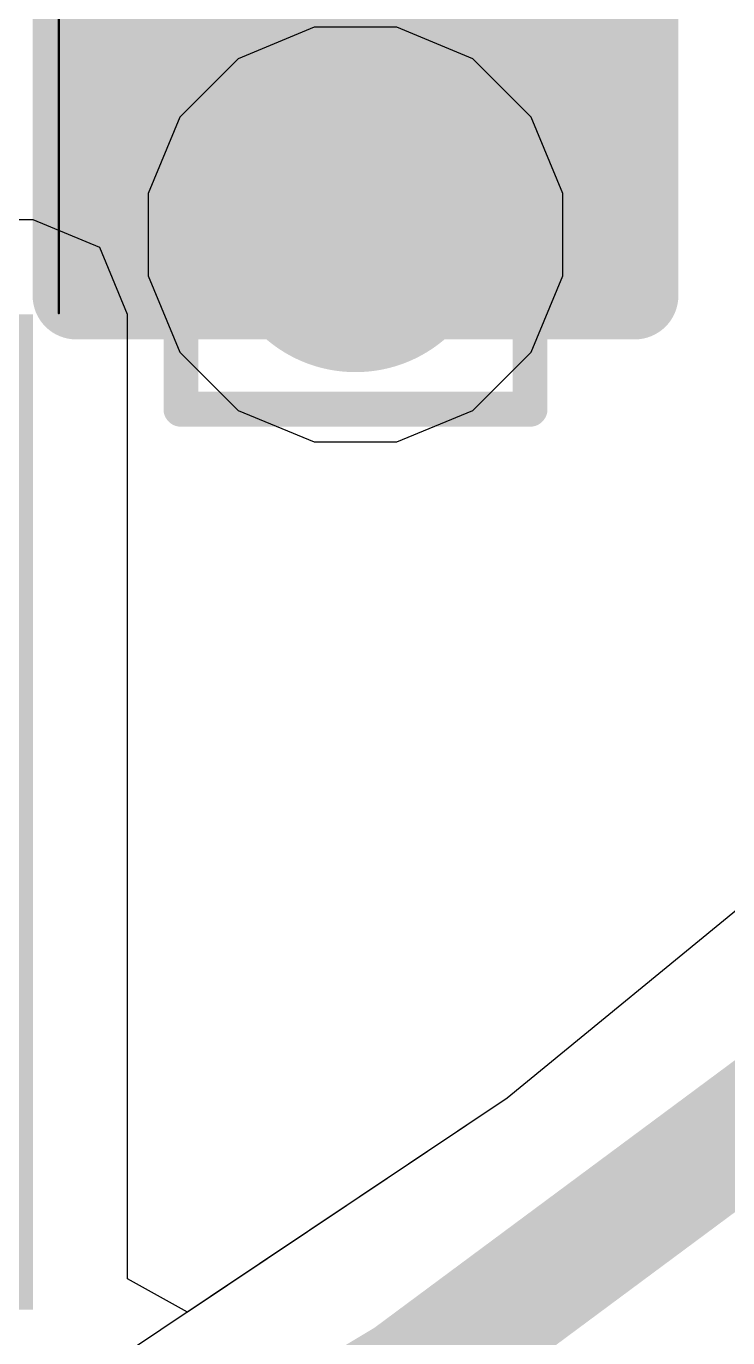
# Model space of a CAD drawing. Header units: inches. Extents: x -6 to 283, y -12 to 154.
# Drawn here: x 78.926 to 79.947, y -10.349 to -8.441 of the extents above; entities that cross this region are included whole.
import ezdxf

# ---------------------------------------------------------------- set-up
doc = ezdxf.new("R2010")
doc.units = ezdxf.units.IN
for name, color, linetype in [('Board Outline', 216, 'Continuous'), ('Bottom Layer', 5, 'Continuous'), ('Bottom Overlay', 54, 'Continuous'), ('Bottom Paste', 16, 'Continuous'), ('Bottom Solder', 6, 'Continuous'), ('Drill Drawing', 1, 'Continuous'), ('GND-1', 16, 'Continuous'), ('GND-2', 90, 'Continuous'), ('GND-3', 216, 'Continuous'), ('GND-4', 54, 'Continuous'), ('PWR-1', 156, 'Continuous'), ('PWR-2', 130, 'Continuous'), ('Signal L1', 76, 'Continuous'), ('Signal L2', 6, 'Continuous'), ('Top Layer', 1, 'Continuous'), ('Via Holes', 16, 'Continuous')]:
    doc.layers.add(name, color=color, linetype=linetype)

# ---------------------------------------------------------------- blocks, each defined once
blk = doc.blocks.new('R___0402_B_102')
at = {"layer": 'Bottom Layer'}
for points in [[(-0.2413, 0.3175), (-0.2412999999999999, -0.3175), (-0.6985, -0.3175), (-0.6985, 0.3175)], [(0.6985, 0.3175), (0.6985, -0.3175), (0.2413, -0.3175), (0.2412999999999999, 0.3175)]]:
    blk.add_hatch(color=5, dxfattribs=at).paths.add_polyline_path(points)
at = {"layer": 'Bottom Paste'}
for points in [[(-0.2413, 0.3175), (-0.2412999999999999, -0.3175), (-0.6985, -0.3175), (-0.6985, 0.3175)], [(0.6985, 0.3175), (0.6985, -0.3175), (0.2413, -0.3175), (0.2412999999999999, 0.3175)]]:
    blk.add_hatch(color=16, dxfattribs=at).paths.add_polyline_path(points)
at = {"layer": 'Bottom Solder'}
for points in [[(-0.18629884, 0.37250116), (-0.1862988399999999, -0.37250116), (-0.75350116, -0.37250116), (-0.75350116, 0.37250116)], [(0.75350116, 0.37250116), (0.75350116, -0.37250116), (0.18629884, -0.37250116), (0.1862988399999999, 0.37250116)]]:
    blk.add_hatch(color=6, dxfattribs=at).paths.add_polyline_path(points)
at = {"layer": 'Bottom Overlay'}
for points in [[(-0.7874, 0.4064, 0.127, 0.127, 0), (0.7874, 0.4064, 0.127, 0.127, 0)], [(-0.7874, 0.4064, 0.127, 0.127, 0), (-0.7874, -0.4064, 0.127, 0.127, 0)], [(0.7874, 0.4064, 0.127, 0.127, 0), (0.7874, -0.4064, 0.127, 0.127, 0)], [(-0.8128, 0.4318, 0.0032258, 0.0032258, 0), (0.8128, 0.4318, 0.0032258, 0.0032258, 0)], [(-0.7874, -0.4064, 0.127, 0.127, 0), (0.7874, -0.4064, 0.127, 0.127, 0)]]:
    blk.add_lwpolyline(points, format="xyseb", dxfattribs=at)
for points in [[(-0.8191499999999999, 0.4064, 0.0635, 0.0635, 1), (-0.7556499999999999, 0.4064, 0.0635, 0.0635, 1)], [(-0.8191499999999999, 0.4064, 0.0635, 0.0635, 1), (-0.7556499999999999, 0.4064, 0.0635, 0.0635, 1)], [(0.7556499999999999, 0.4064, 0.0635, 0.0635, 1), (0.8191499999999999, 0.4064, 0.0635, 0.0635, 1)], [(0.7556499999999999, 0.4064, 0.0635, 0.0635, 1), (0.8191499999999999, 0.4064, 0.0635, 0.0635, 1)], [(-0.81360518, 0.4318, 0.0016129, 0.0016129, 1), (-0.8119948199999999, 0.4318, 0.0016129, 0.0016129, 1)], [(0.8119948199999999, 0.4318, 0.0016129, 0.0016129, 1), (0.81360518, 0.4318, 0.0016129, 0.0016129, 1)], [(-0.8191499999999999, -0.4064, 0.0635, 0.0635, 1), (-0.7556499999999999, -0.4064, 0.0635, 0.0635, 1)], [(-0.8191499999999999, -0.4064, 0.0635, 0.0635, 1), (-0.7556499999999999, -0.4064, 0.0635, 0.0635, 1)], [(0.7556499999999999, -0.4064, 0.0635, 0.0635, 1), (0.8191499999999999, -0.4064, 0.0635, 0.0635, 1)], [(0.7556499999999999, -0.4064, 0.0635, 0.0635, 1), (0.8191499999999999, -0.4064, 0.0635, 0.0635, 1)]]:
    blk.add_lwpolyline(points, format="xyseb", close=True, dxfattribs=at)

msp = doc.modelspace()

# ---------------------------------------------------------------- hatches: boundary and pattern name
at = {"layer": 'Bottom Layer'}
h = msp.add_hatch(color=5, dxfattribs=at)
edge = h.paths.add_edge_path()
edge.add_arc((79.4052387, -8.74394746), 0.1999996, 0, 360)
msp.add_hatch(color=5, dxfattribs=at).paths.add_polyline_path([(77.14531941999999, -10.30774418), (78.93591781999999, -10.30774418), (78.93591781999999, -8.85992386), (77.14531941999999, -8.85992386)])
at = {"layer": 'GND-1'}
h = msp.add_hatch(color=16, dxfattribs=at)
edge = h.paths.add_edge_path()
edge.add_arc((79.4052387, -8.74394746), 0.1999996, 0, 360)
at = {"layer": 'GND-2'}
h = msp.add_hatch(color=90, dxfattribs=at)
edge = h.paths.add_edge_path()
edge.add_arc((79.4052387, -8.74394746), 0.1999996, 0, 360)
at = {"layer": 'GND-3'}
h = msp.add_hatch(color=216, dxfattribs=at)
edge = h.paths.add_edge_path()
edge.add_arc((79.4052387, -8.74394746), 0.1999996, 0, 360)
at = {"layer": 'GND-4'}
h = msp.add_hatch(color=54, dxfattribs=at)
edge = h.paths.add_edge_path()
edge.add_arc((79.4052387, -8.74394746), 0.1999996, 0, 360)
at = {"layer": 'PWR-1'}
h = msp.add_hatch(color=156, dxfattribs=at)
edge = h.paths.add_edge_path()
edge.add_arc((79.4052387, -8.74394746), 0.1999996, 0, 360)
at = {"layer": 'PWR-2'}
h = msp.add_hatch(color=130, dxfattribs=at)
edge = h.paths.add_edge_path()
edge.add_arc((79.4052387, -8.74394746), 0.1999996, 0, 360)
at = {"layer": 'Signal L1'}
h = msp.add_hatch(color=76, dxfattribs=at)
edge = h.paths.add_edge_path()
edge.add_arc((79.4052387, -8.74394746), 0.1999996, 0, 360)
at = {"layer": 'Signal L2'}
h = msp.add_hatch(color=6, dxfattribs=at)
edge = h.paths.add_edge_path()
edge.add_arc((79.4052387, -8.74394746), 0.1999996, 0, 360)
at = {"layer": 'Top Layer'}
h = msp.add_hatch(color=1, dxfattribs=at)
edge = h.paths.add_edge_path()
edge.add_arc((79.4052387, -8.74394746), 0.1999996, 0, 360)
at = {"layer": 'Via Holes'}
h = msp.add_hatch(color=7, dxfattribs=at)
edge = h.paths.add_edge_path()
edge.add_arc((79.4052387, -8.74394746), 0.0999998, 0, 360)

# ---------------------------------------------------------------- linework, layer by layer
at = {"layer": 'Board Outline'}
msp.add_lwpolyline([(82.7291081, -4.3312842, 0.1778, 0.1778, -0.4142135158828693), (75.42232058, -11.64012658, 0.1778, 0.1778, 0)], format="xyseb", dxfattribs=at)
at = {"layer": 'Bottom Layer'}
for p, q in [((78.93591781999999, -8.722459059999998), (78.46006152, -8.722459059999998)), ((79.03312107999999, -8.7627206), (78.93591781999999, -8.722459059999998)), ((79.07338262, -8.85992386), (79.03312107999999, -8.7627206)), ((79.07338262, -10.2627684), (79.07338262, -8.85992386)), ((80.16144496, -9.56080892), (79.62615265999999, -10.00023654)), ((79.62615265999999, -10.00023654), (79.16083228, -10.31124938)), ((79.16083228, -10.31124938), (79.07338262, -10.2627684))]:
    msp.add_line(p, q, dxfattribs=at)
at = {"layer": 'Drill Drawing'}
for points in [[(79.1512387, -8.48994746, 0.0508, 0.0508, 0), (79.6592387, -8.48994746, 0.0508, 0.0508, 0)], [(79.1512387, -8.997947459999999, 0.0508, 0.0508, 0), (79.1512387, -8.48994746, 0.0508, 0.0508, 0)], [(79.6592387, -8.997947459999999, 0.0508, 0.0508, 0), (79.6592387, -8.48994746, 0.0508, 0.0508, 0)], [(79.1512387, -8.997947459999999, 0.0508, 0.0508, 0), (79.6592387, -8.997947459999999, 0.0508, 0.0508, 0)]]:
    msp.add_lwpolyline(points, format="xyseb", dxfattribs=at)
for points in [[(79.1385387, -8.48994746, 0.0254, 0.0254, 1), (79.16393869999999, -8.48994746, 0.0254, 0.0254, 1)], [(79.1385387, -8.48994746, 0.0254, 0.0254, 1), (79.16393869999999, -8.48994746, 0.0254, 0.0254, 1)], [(79.6465387, -8.48994746, 0.0254, 0.0254, 1), (79.67193869999998, -8.48994746, 0.0254, 0.0254, 1)], [(79.6465387, -8.48994746, 0.0254, 0.0254, 1), (79.67193869999998, -8.48994746, 0.0254, 0.0254, 1)], [(79.1385387, -8.997947459999999, 0.0254, 0.0254, 1), (79.16393869999999, -8.997947459999999, 0.0254, 0.0254, 1)], [(79.1385387, -8.997947459999999, 0.0254, 0.0254, 1), (79.16393869999999, -8.997947459999999, 0.0254, 0.0254, 1)], [(79.6465387, -8.997947459999999, 0.0254, 0.0254, 1), (79.67193869999998, -8.997947459999999, 0.0254, 0.0254, 1)], [(79.6465387, -8.997947459999999, 0.0254, 0.0254, 1), (79.67193869999998, -8.997947459999999, 0.0254, 0.0254, 1)]]:
    msp.add_lwpolyline(points, format="xyseb", close=True, dxfattribs=at)
at = {"layer": 'GND-1'}
for p, q in [((80.16144496, -9.56080892), (79.62615265999999, -10.00023654)), ((79.62615265999999, -10.00023654), (79.0503499, -10.38509226))]:
    msp.add_line(p, q, dxfattribs=at)
at = {"layer": 'GND-2'}
for p, q in [((80.16144496, -9.56080892), (79.62615265999999, -10.00023654)), ((79.62615265999999, -10.00023654), (79.0503499, -10.38509226))]:
    msp.add_line(p, q, dxfattribs=at)
at = {"layer": 'GND-3'}
for p, q in [((80.16144496, -9.56080892), (79.62615265999999, -10.00023654)), ((79.62615265999999, -10.00023654), (79.0503499, -10.38509226))]:
    msp.add_line(p, q, dxfattribs=at)
at = {"layer": 'GND-4'}
for p, q in [((80.16144496, -9.56080892), (79.62615265999999, -10.00023654)), ((79.62615265999999, -10.00023654), (79.0503499, -10.38509226))]:
    msp.add_line(p, q, dxfattribs=at)
at = {"layer": 'PWR-1'}
for p, q in [((79.34524644, -8.44234786), (79.23439576, -8.48826344)), ((79.46523095999999, -8.44234786), (79.34524644, -8.44234786)), ((79.57608164, -8.48826344), (79.46523095999999, -8.44234786)), ((79.23439576, -8.48826344), (79.14955468, -8.57310452)), ((79.66092271999999, -8.57310452), (79.57608164, -8.48826344)), ((79.14955468, -8.57310452), (79.1036391, -8.6839552)), ((79.7068383, -8.6839552), (79.66092271999999, -8.57310452)), ((79.1036391, -8.6839552), (79.1036391, -8.80393972)), ((79.7068383, -8.80393972), (79.7068383, -8.6839552)), ((79.1036391, -8.80393972), (79.14955468, -8.9147904)), ((79.66092271999999, -8.9147904), (79.7068383, -8.80393972)), ((79.14955468, -8.9147904), (79.23439576, -8.99963148)), ((79.57608164, -8.99963148), (79.66092271999999, -8.9147904)), ((79.23439576, -8.99963148), (79.34524644, -9.045547059999999)), ((79.46523095999999, -9.045547059999999), (79.57608164, -8.99963148)), ((79.34524644, -9.045547059999999), (79.46523095999999, -9.045547059999999)), ((80.0686994, -9.63694542), (79.62615265999999, -10.00023654)), ((79.62615265999999, -10.00023654), (79.0503499, -10.38509226))]:
    msp.add_line(p, q, dxfattribs=at)
at = {"layer": 'PWR-2'}
for p, q in [((79.34524644, -8.44234786), (79.23439576, -8.48826344)), ((79.46523095999999, -8.44234786), (79.34524644, -8.44234786)), ((79.57608164, -8.48826344), (79.46523095999999, -8.44234786)), ((79.23439576, -8.48826344), (79.14955468, -8.57310452)), ((79.66092271999999, -8.57310452), (79.57608164, -8.48826344)), ((79.14955468, -8.57310452), (79.1036391, -8.6839552)), ((79.7068383, -8.6839552), (79.66092271999999, -8.57310452)), ((79.1036391, -8.6839552), (79.1036391, -8.80393972)), ((79.7068383, -8.80393972), (79.7068383, -8.6839552)), ((79.1036391, -8.80393972), (79.14955468, -8.9147904)), ((79.66092271999999, -8.9147904), (79.7068383, -8.80393972)), ((79.14955468, -8.9147904), (79.23439576, -8.99963148)), ((79.57608164, -8.99963148), (79.66092271999999, -8.9147904)), ((79.23439576, -8.99963148), (79.34524644, -9.045547059999999)), ((79.46523095999999, -9.045547059999999), (79.57608164, -8.99963148)), ((79.34524644, -9.045547059999999), (79.46523095999999, -9.045547059999999)), ((80.16144496, -9.56080892), (79.62615265999999, -10.00023654)), ((79.62615265999999, -10.00023654), (79.0503499, -10.38509226))]:
    msp.add_line(p, q, dxfattribs=at)
at = {"layer": 'Signal L1'}
for p, q in [((80.16144496, -9.56080892), (79.62615265999999, -10.00023654)), ((79.62615265999999, -10.00023654), (79.0503499, -10.38509226))]:
    msp.add_line(p, q, dxfattribs=at)
at = {"layer": 'Signal L2'}
for p, q in [((80.16144496, -9.56080892), (79.62615265999999, -10.00023654)), ((79.62615265999999, -10.00023654), (79.0503499, -10.38509226))]:
    msp.add_line(p, q, dxfattribs=at)
at = {"layer": 'Top Layer'}
for p, q in [((80.16144496, -9.56080892), (79.62615265999999, -10.00023654)), ((79.62615265999999, -10.00023654), (79.0503499, -10.38509226))]:
    msp.add_line(p, q, dxfattribs=at)

# ---------------------------------------------------------------- block references
at = {"rotation": 90}
msp.add_blockref('R___0402_B_102', (79.4052387, -8.045447459999998), dxfattribs=at)

doc.saveas('drawing.dxf')
